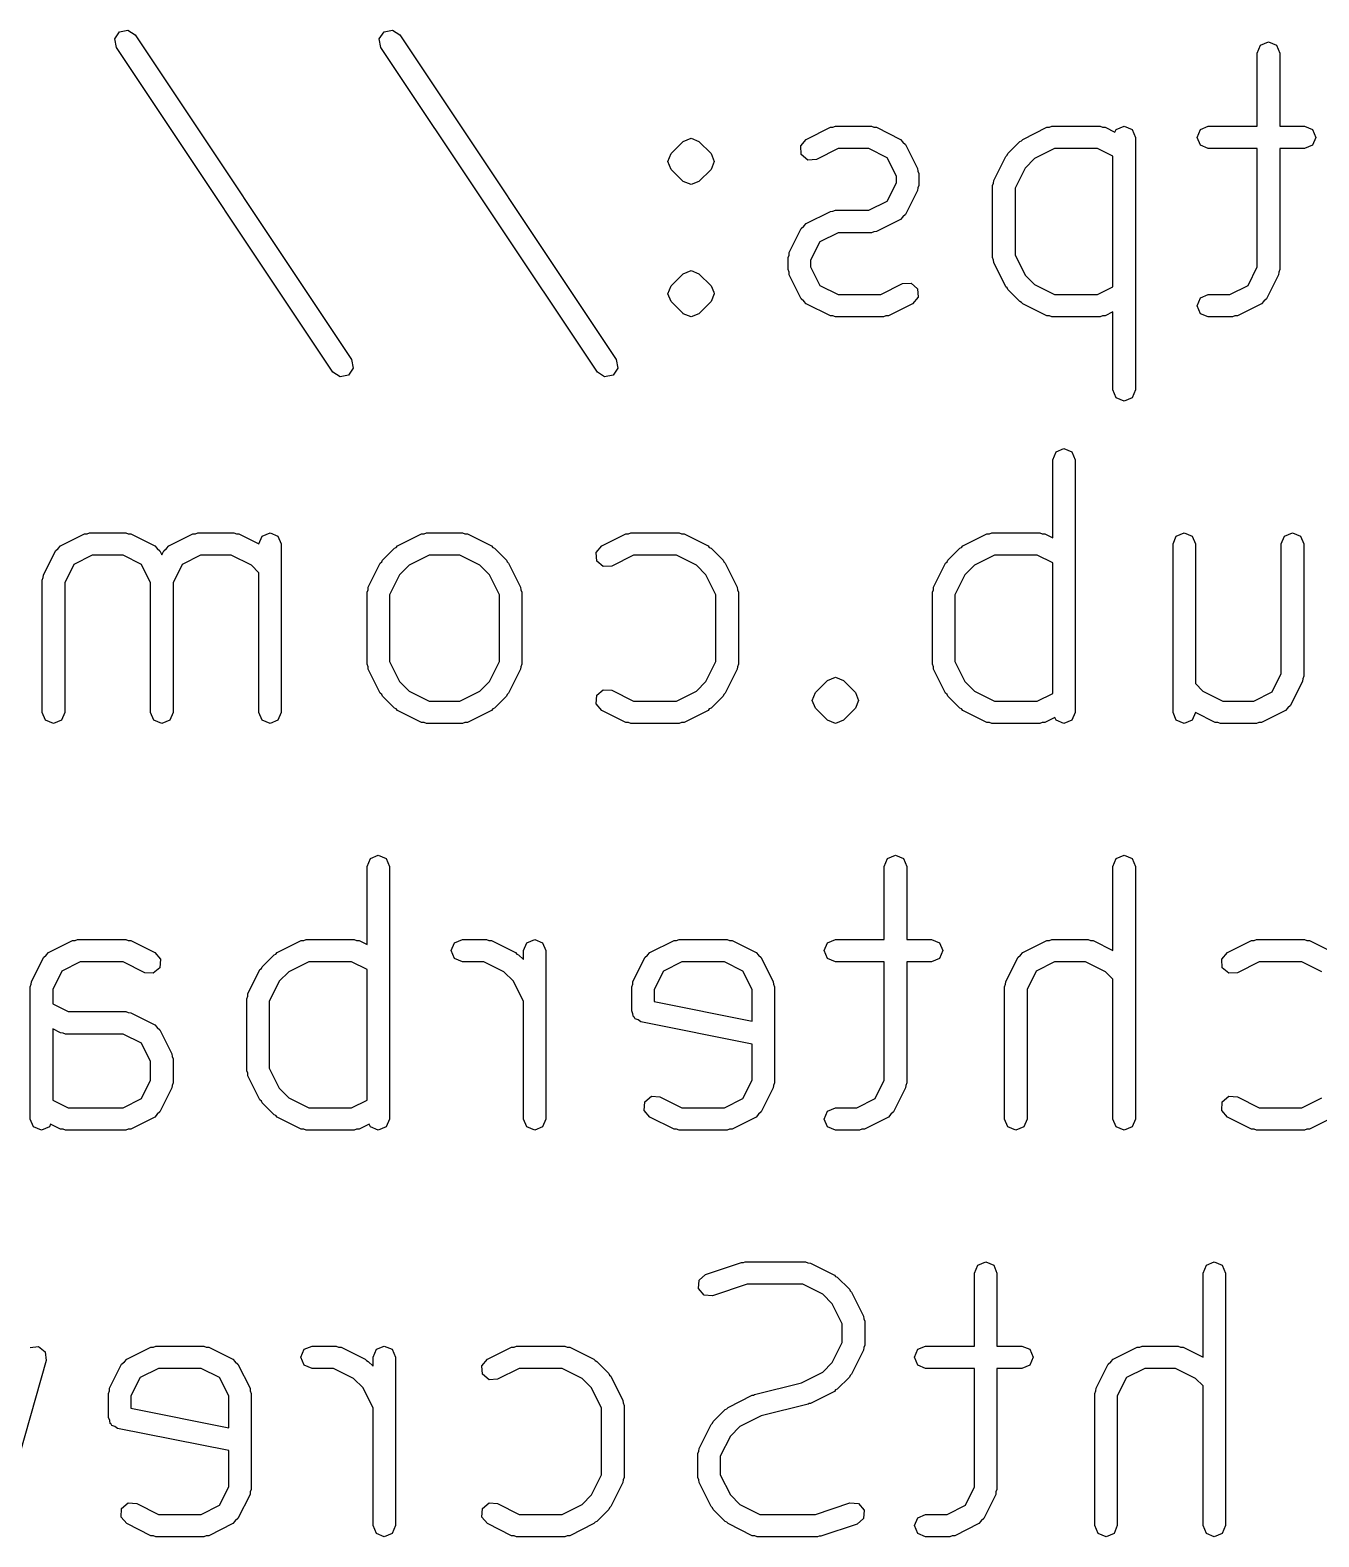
# Model space of a CAD drawing. Extents: x -8.7 to 8.7, y -10.2 to 10.1.
# Drawn here: x -3.1 to 1.49, y 4.76 to 10.12 of the extents above; entities that cross this region are included whole.
import ezdxf

# ---------------------------------------------------------------- set-up
doc = ezdxf.new("R2010")
doc.units = 0
doc.layers.add('BLACK', color=7, linetype='CONTINUOUS')

msp = doc.modelspace()

# ---------------------------------------------------------------- linework, layer by layer
at = {"layer": 'BLACK', "linetype": 'CONTINUOUS'}
for p, q in [((-2.80351, 10.0936), (-2.78647, 10.119)), ((-2.78647, 10.119), (-2.75644, 10.1249)), ((-2.75644, 10.1249), (-2.731, 10.1079)), ((-2.731, 10.1079), (-1.95957, 8.95076)), ((-1.86065, 10.0936), (-1.84362, 10.119)), ((-1.84362, 10.119), (-1.81358, 10.1249)), ((-1.81358, 10.1249), (-1.78815, 10.1079)), ((-1.78815, 10.1079), (-1.01672, 8.95076)), ((-2.79757, 10.0635), (-2.80351, 10.0936)), ((-2.02614, 8.90638), (-2.79757, 10.0635)), ((-1.85471, 10.0635), (-1.86065, 10.0936)), ((-1.08328, 8.90638), (-1.85471, 10.0635)), ((1.26714, 10.0429), (1.27886, 10.0711)), ((1.26714, 9.78286), (1.26714, 10.0429)), ((1.27886, 10.0711), (1.30714, 10.0829)), ((1.30714, 10.0829), (1.33543, 10.0711)), ((1.33543, 10.0711), (1.34714, 10.0429)), ((1.34714, 10.0429), (1.34714, 9.78286)), ((-0.339317, 9.73578), (-0.253603, 9.77863)), ((-0.253603, 9.77863), (-0.244316, 9.77929)), ((-0.244316, 9.77929), (-0.235714, 9.78286)), ((-0.235714, 9.78286), (-0.107142, 9.78286)), ((-0.107142, 9.78286), (-0.09854, 9.77929)), ((-0.09854, 9.77929), (-0.089253, 9.77863)), ((-0.089253, 9.77863), (-0.00354, 9.73578)), ((0.432111, 9.73578), (0.517826, 9.77863)), ((0.517826, 9.77863), (0.527112, 9.77929)), ((0.527112, 9.77929), (0.535714, 9.78286)), ((0.535714, 9.78286), (0.707142, 9.78286)), ((0.707142, 9.78286), (0.715744, 9.77929)), ((0.715744, 9.77929), (0.72503, 9.77863)), ((0.72503, 9.77863), (0.76036, 9.76097)), ((0.764573, 9.77114), (0.792857, 9.78286)), ((0.792857, 9.78286), (0.821141, 9.77114)), ((1.06457, 9.77114), (1.09286, 9.78286)), ((1.09286, 9.78286), (1.26714, 9.78286)), ((1.34714, 9.78286), (1.43571, 9.78286)), ((1.43571, 9.78286), (1.464, 9.77114)), ((-0.821142, 9.68543), (-0.778284, 9.72828)), ((-0.778284, 9.72828), (-0.75, 9.74)), ((-0.75, 9.74), (-0.721716, 9.72828)), ((-0.721716, 9.72828), (-0.721715, 9.72828)), ((-0.721715, 9.72828), (-0.721716, 9.72828)), ((-0.721716, 9.72828), (-0.678858, 9.68543)), ((-0.359375, 9.71265), (-0.339317, 9.73578)), ((-0.00354, 9.73578), (0.004768, 9.7262)), ((0.004768, 9.7262), (0.014349, 9.71789)), ((0.378857, 9.68543), (0.421715, 9.72828)), ((0.421715, 9.72828), (0.427797, 9.7308)), ((0.427797, 9.7308), (0.432111, 9.73578)), ((0.76036, 9.76097), (0.764573, 9.77114)), ((0.821141, 9.77114), (0.832857, 9.74286)), ((0.832857, 9.74286), (0.832857, 8.84286)), ((1.05286, 9.74286), (1.06457, 9.77114)), ((1.06457, 9.71457), (1.05286, 9.74286)), ((1.464, 9.77114), (1.47571, 9.74286)), ((1.47571, 9.74286), (1.464, 9.71457)), ((-0.832857, 9.65714), (-0.821142, 9.68543)), ((-0.678858, 9.68543), (-0.678858, 9.68543)), ((-0.678858, 9.68543), (-0.678857, 9.68543)), ((-0.678857, 9.68543), (-0.667142, 9.65714)), ((-0.357205, 9.68211), (-0.359375, 9.71265)), ((-0.334077, 9.66205), (-0.357205, 9.68211)), ((-0.226272, 9.70286), (-0.303539, 9.66422)), ((-0.116585, 9.70286), (-0.226272, 9.70286)), ((-0.051242, 9.67019), (-0.116585, 9.70286)), ((-0.018572, 9.60484), (-0.051242, 9.67019)), ((0.014349, 9.71789), (0.057206, 9.63217)), ((0.328508, 9.58932), (0.371365, 9.67503)), ((0.371365, 9.67503), (0.376337, 9.67934)), ((0.376337, 9.67934), (0.378857, 9.68543)), ((0.473695, 9.66713), (0.440016, 9.63345)), ((0.545156, 9.70286), (0.473695, 9.66713)), ((0.6977, 9.70286), (0.545156, 9.70286)), ((0.752857, 9.67528), (0.6977, 9.70286)), ((0.752857, 9.21044), (0.752857, 9.67528)), ((1.09286, 9.70286), (1.06457, 9.71457)), ((1.26714, 9.70286), (1.09286, 9.70286)), ((1.26714, 9.28087), (1.26714, 9.70286)), ((1.43571, 9.70286), (1.34714, 9.70286)), ((1.34714, 9.70286), (1.34714, 9.27143)), ((1.464, 9.71457), (1.43571, 9.70286)), ((-0.821141, 9.62886), (-0.832857, 9.65714)), ((-0.821139, 9.62886), (-0.821141, 9.62886)), ((-0.778286, 9.586), (-0.821139, 9.62886)), ((-0.678858, 9.62886), (-0.721716, 9.586)), ((-0.667142, 9.65714), (-0.678858, 9.62886)), ((-0.303539, 9.66422), (-0.334077, 9.66205)), ((0.057206, 9.63217), (0.057866, 9.62289)), ((0.057866, 9.62289), (0.061428, 9.61428)), ((0.061428, 9.61428), (0.061428, 9.57143)), ((0.440016, 9.63345), (0.404285, 9.56198)), ((-0.778285, 9.586), (-0.778286, 9.586)), ((-0.75, 9.57428), (-0.778285, 9.586)), ((-0.721716, 9.586), (-0.75, 9.57428)), ((-0.051242, 9.51553), (-0.018572, 9.58087)), ((-0.018572, 9.58087), (-0.018572, 9.60484)), ((0.057865, 9.56283), (0.057205, 9.55354)), ((0.061428, 9.57143), (0.057865, 9.56283)), ((0.324285, 9.57143), (0.327848, 9.58003)), ((0.324285, 9.31428), (0.324285, 9.57143)), ((0.327848, 9.58003), (0.328508, 9.58932)), ((0.404285, 9.56198), (0.404285, 9.32373)), ((-0.116585, 9.48286), (-0.051242, 9.51553)), ((0.057205, 9.55354), (0.014349, 9.46783)), ((-0.339317, 9.43578), (-0.253603, 9.47863)), ((-0.253603, 9.47863), (-0.244316, 9.47929)), ((-0.244316, 9.47929), (-0.235714, 9.48286)), ((-0.235714, 9.48286), (-0.116585, 9.48286)), ((-0.00354, 9.44994), (-0.089253, 9.40708)), ((0.004769, 9.45952), (-0.00354, 9.44994)), ((0.014349, 9.46783), (0.004769, 9.45952)), ((-0.400062, 9.33217), (-0.357205, 9.41789)), ((-0.357205, 9.41789), (-0.347627, 9.42619)), ((-0.347627, 9.42619), (-0.339317, 9.43578)), ((-0.226272, 9.40286), (-0.291614, 9.37018)), ((-0.107142, 9.40286), (-0.226272, 9.40286)), ((-0.09854, 9.40642), (-0.107142, 9.40286)), ((-0.089253, 9.40708), (-0.09854, 9.40642)), ((-0.291614, 9.37018), (-0.324285, 9.30484)), ((-0.404285, 9.31428), (-0.400722, 9.32289)), ((-0.404285, 9.27143), (-0.404285, 9.31428)), ((-0.400722, 9.32289), (-0.400062, 9.33217)), ((-0.324285, 9.30484), (-0.324285, 9.28087)), ((0.327848, 9.30568), (0.324285, 9.31428)), ((0.328508, 9.2964), (0.327848, 9.30568)), ((0.371365, 9.21068), (0.328508, 9.2964)), ((0.404285, 9.32373), (0.440017, 9.25226)), ((-0.821141, 9.214), (-0.778286, 9.25685)), ((-0.778286, 9.25685), (-0.778285, 9.25685)), ((-0.778285, 9.25685), (-0.75, 9.26857)), ((-0.75, 9.26857), (-0.721716, 9.25686)), ((-0.721716, 9.25686), (-0.678859, 9.214)), ((-0.400722, 9.26283), (-0.404285, 9.27143)), ((-0.400062, 9.25354), (-0.400722, 9.26283)), ((-0.357205, 9.16783), (-0.400062, 9.25354)), ((-0.324285, 9.28087), (-0.291614, 9.21553)), ((0.440017, 9.25226), (0.473693, 9.21859)), ((1.23447, 9.21553), (1.26714, 9.28087)), ((1.34292, 9.25354), (1.30006, 9.16782)), ((1.34358, 9.26283), (1.34292, 9.25354)), ((1.34714, 9.27143), (1.34358, 9.26283)), ((-0.832857, 9.18571), (-0.821141, 9.214)), ((-0.821141, 9.15743), (-0.832857, 9.18571)), ((-0.678859, 9.214), (-0.678857, 9.214)), ((-0.678857, 9.214), (-0.669176, 9.19062)), ((-0.667142, 9.18571), (-0.678857, 9.15743)), ((-0.669176, 9.19062), (-0.667142, 9.18571)), ((-0.291614, 9.21553), (-0.226272, 9.18286)), ((-0.226272, 9.18286), (-0.073728, 9.18286)), ((-0.073728, 9.18286), (0.003539, 9.22149)), ((0.003539, 9.22149), (0.034077, 9.22366)), ((0.034077, 9.22366), (0.057205, 9.2036)), ((0.057205, 9.2036), (0.059375, 9.17306)), ((0.376338, 9.20637), (0.371365, 9.21068)), ((0.378858, 9.20029), (0.376338, 9.20637)), ((0.421715, 9.15743), (0.378858, 9.20029)), ((0.473693, 9.21859), (0.545156, 9.18286)), ((0.545156, 9.18286), (0.6977, 9.18286)), ((0.6977, 9.18286), (0.752857, 9.21044)), ((1.06457, 9.17114), (1.09286, 9.18286)), ((1.09286, 9.18286), (1.16913, 9.18286)), ((1.16913, 9.18286), (1.23447, 9.21553)), ((-0.778286, 9.11458), (-0.821141, 9.15743)), ((-0.678859, 9.15743), (-0.721716, 9.11457)), ((-0.678857, 9.15743), (-0.678859, 9.15743)), ((-0.347627, 9.15952), (-0.357205, 9.16783)), ((-0.339317, 9.14994), (-0.347627, 9.15952)), ((-0.253603, 9.10708), (-0.339317, 9.14994)), ((0.039316, 9.14994), (-0.046396, 9.10708)), ((0.059375, 9.17306), (0.039316, 9.14994)), ((0.427797, 9.15491), (0.421715, 9.15743)), ((0.432111, 9.14994), (0.427797, 9.15491)), ((0.517826, 9.10708), (0.432111, 9.14994)), ((1.05286, 9.14286), (1.06457, 9.17114)), ((1.06457, 9.11457), (1.05286, 9.14286)), ((1.28217, 9.14994), (1.19646, 9.10708)), ((1.29048, 9.15951), (1.28217, 9.14994)), ((1.30006, 9.16782), (1.29048, 9.15951)), ((-0.778285, 9.11457), (-0.778286, 9.11458)), ((-0.75, 9.10286), (-0.778285, 9.11457)), ((-0.721716, 9.11457), (-0.75, 9.10286)), ((-0.244316, 9.10642), (-0.253603, 9.10708)), ((-0.235714, 9.10286), (-0.244316, 9.10642)), ((-0.064285, 9.10286), (-0.235714, 9.10286)), ((-0.055683, 9.10642), (-0.064285, 9.10286)), ((-0.046396, 9.10708), (-0.055683, 9.10642)), ((0.527112, 9.10642), (0.517826, 9.10708)), ((0.535714, 9.10286), (0.527112, 9.10642)), ((0.707142, 9.10286), (0.535714, 9.10286)), ((0.715744, 9.10642), (0.707142, 9.10286)), ((0.72503, 9.10708), (0.715744, 9.10642)), ((0.752857, 9.12099), (0.72503, 9.10708)), ((0.752857, 8.84286), (0.752857, 9.12099)), ((1.09286, 9.10286), (1.06457, 9.11457)), ((1.17857, 9.10286), (1.09286, 9.10286)), ((1.18717, 9.10642), (1.17857, 9.10286)), ((1.19646, 9.10708), (1.18717, 9.10642)), ((-1.95363, 8.92073), (-1.97067, 8.89529)), ((-1.95957, 8.95076), (-1.95363, 8.92073)), ((-1.01078, 8.92073), (-1.02781, 8.89529)), ((-1.01672, 8.95076), (-1.01078, 8.92073)), ((-2.0007, 8.88935), (-2.02614, 8.90638)), ((-1.97067, 8.89529), (-2.0007, 8.88935)), ((-1.05784, 8.88935), (-1.08328, 8.90638)), ((-1.02781, 8.89529), (-1.05784, 8.88935)), ((0.764573, 8.81457), (0.752857, 8.84286)), ((0.792857, 8.80286), (0.764573, 8.81457)), ((0.821141, 8.81457), (0.792857, 8.80286)), ((0.832857, 8.84286), (0.821141, 8.81457)), ((0.538571, 8.59386), (0.550287, 8.62214)), ((0.538571, 8.31572), (0.538571, 8.59386)), ((0.550287, 8.62214), (0.578571, 8.63386)), ((0.578571, 8.63386), (0.606855, 8.62214)), ((0.606855, 8.62214), (0.618571, 8.59386)), ((0.618571, 8.59386), (0.618571, 7.69386)), ((-2.99646, 8.28678), (-2.91075, 8.32963)), ((-2.91075, 8.32963), (-2.90146, 8.33029)), ((-2.90146, 8.33029), (-2.89286, 8.33386)), ((-2.89286, 8.33386), (-2.76428, 8.33386)), ((-2.76428, 8.33386), (-2.75568, 8.33029)), ((-2.75568, 8.33029), (-2.7464, 8.32963)), ((-2.7464, 8.32963), (-2.66068, 8.28678)), ((-2.61075, 8.28678), (-2.52503, 8.32963)), ((-2.52503, 8.32963), (-2.51574, 8.33029)), ((-2.51574, 8.33029), (-2.50714, 8.33386)), ((-2.50714, 8.33386), (-2.37857, 8.33386)), ((-2.37857, 8.33386), (-2.36997, 8.33029)), ((-2.36997, 8.33029), (-2.36068, 8.32963)), ((-2.36068, 8.32963), (-2.28985, 8.29422)), ((-2.28985, 8.29422), (-2.27828, 8.32214)), ((-2.27828, 8.32214), (-2.25, 8.33386)), ((-2.25, 8.33386), (-2.22172, 8.32214)), ((-2.22172, 8.32214), (-2.21, 8.29386)), ((-1.79646, 8.28678), (-1.71075, 8.32963)), ((-1.71075, 8.32963), (-1.70146, 8.33029)), ((-1.70146, 8.33029), (-1.69286, 8.33386)), ((-1.69286, 8.33386), (-1.56428, 8.33386)), ((-1.56428, 8.33386), (-1.55568, 8.33029)), ((-1.55568, 8.33029), (-1.5464, 8.32963)), ((-1.5464, 8.32963), (-1.46068, 8.28678)), ((-1.06789, 8.28678), (-0.982173, 8.32963)), ((-0.982173, 8.32963), (-0.972887, 8.33029)), ((-0.972887, 8.33029), (-0.964285, 8.33386)), ((-0.964285, 8.33386), (-0.792857, 8.33386)), ((-0.792857, 8.33386), (-0.784255, 8.33029)), ((-0.784255, 8.33029), (-0.774969, 8.32963)), ((-0.774969, 8.32963), (-0.689254, 8.28678)), ((0.217825, 8.28678), (0.303539, 8.32963)), ((0.303539, 8.32963), (0.312826, 8.33029)), ((0.312826, 8.33029), (0.321428, 8.33386)), ((0.321428, 8.33386), (0.492857, 8.33386)), ((0.492857, 8.33386), (0.501459, 8.33029)), ((0.501459, 8.33029), (0.510746, 8.32963)), ((0.510746, 8.32963), (0.538571, 8.31572)), ((0.967142, 8.29386), (0.978858, 8.32214)), ((0.978858, 8.32214), (1.00714, 8.33386)), ((1.00714, 8.33386), (1.03543, 8.32214)), ((1.03543, 8.32214), (1.04714, 8.29386)), ((1.35286, 8.29386), (1.36457, 8.32214)), ((1.36457, 8.32214), (1.39286, 8.33386)), ((1.39286, 8.33386), (1.42114, 8.32214)), ((1.42114, 8.32214), (1.43286, 8.29386)), ((-3.0572, 8.18317), (-3.01435, 8.26889)), ((-3.01435, 8.26889), (-3.00477, 8.27719)), ((-3.00477, 8.27719), (-2.99646, 8.28678)), ((-2.66068, 8.28678), (-2.65237, 8.2772)), ((-2.65237, 8.2772), (-2.64279, 8.26889)), ((-2.64279, 8.26889), (-2.63571, 8.25473)), ((-2.63571, 8.25473), (-2.62863, 8.26889)), ((-2.62863, 8.26889), (-2.61905, 8.2772)), ((-2.61905, 8.2772), (-2.61075, 8.28678)), ((-2.21, 8.29386), (-2.21, 7.69386)), ((-1.84971, 8.23643), (-1.80685, 8.27928)), ((-1.80685, 8.27928), (-1.80077, 8.2818)), ((-1.80077, 8.2818), (-1.79646, 8.28678)), ((-1.46068, 8.28678), (-1.45637, 8.2818)), ((-1.45637, 8.2818), (-1.45029, 8.27928)), ((-1.45029, 8.27928), (-1.40743, 8.23643)), ((-1.08795, 8.26365), (-1.06789, 8.28678)), ((-0.689254, 8.28678), (-0.684941, 8.2818)), ((-0.684941, 8.2818), (-0.678857, 8.27928)), ((-0.678857, 8.27928), (-0.636, 8.23643)), ((0.164572, 8.23643), (0.20743, 8.27928)), ((0.20743, 8.27928), (0.213511, 8.2818)), ((0.213511, 8.2818), (0.217825, 8.28678)), ((0.967142, 7.69386), (0.967142, 8.29386)), ((1.04714, 8.29386), (1.04714, 7.79614)), ((1.35286, 7.83187), (1.35286, 8.29386)), ((1.43286, 8.29386), (1.43286, 7.82243)), ((-2.94876, 8.22119), (-2.98143, 8.15584)), ((-2.88341, 8.25386), (-2.94876, 8.22119)), ((-2.77373, 8.25386), (-2.88341, 8.25386)), ((-2.70838, 8.22119), (-2.77373, 8.25386)), ((-2.67571, 8.15584), (-2.70838, 8.22119)), ((-2.56304, 8.22119), (-2.59571, 8.15584)), ((-2.4977, 8.25386), (-2.56304, 8.22119)), ((-2.38801, 8.25386), (-2.4977, 8.25386)), ((-2.31655, 8.21813), (-2.38801, 8.25386)), ((-2.29, 8.19157), (-2.31655, 8.21813)), ((-1.90006, 8.14032), (-1.8572, 8.22603)), ((-1.8572, 8.22603), (-1.85223, 8.23034)), ((-1.85223, 8.23034), (-1.84971, 8.23643)), ((-1.75488, 8.21813), (-1.78855, 8.18445)), ((-1.68341, 8.25386), (-1.75488, 8.21813)), ((-1.57373, 8.25386), (-1.68341, 8.25386)), ((-1.50227, 8.21813), (-1.57373, 8.25386)), ((-1.46859, 8.18445), (-1.50227, 8.21813)), ((-1.40743, 8.23643), (-1.40491, 8.23034)), ((-1.40491, 8.23034), (-1.39994, 8.22603)), ((-1.39994, 8.22603), (-1.35708, 8.14032)), ((-1.08578, 8.23311), (-1.08795, 8.26365)), ((-1.06265, 8.21305), (-1.08578, 8.23311)), ((-1.03211, 8.21522), (-1.06265, 8.21305)), ((-0.954843, 8.25386), (-1.03211, 8.21522)), ((-0.802299, 8.25386), (-0.954843, 8.25386)), ((-0.730838, 8.21813), (-0.802299, 8.25386)), ((-0.69716, 8.18445), (-0.730838, 8.21813)), ((-0.636, 8.23643), (-0.633481, 8.23034)), ((-0.633481, 8.23034), (-0.628508, 8.22603)), ((-0.628508, 8.22603), (-0.585651, 8.14032)), ((0.114222, 8.14032), (0.15708, 8.22603)), ((0.15708, 8.22603), (0.162053, 8.23034)), ((0.162053, 8.23034), (0.164572, 8.23643)), ((0.259409, 8.21813), (0.225731, 8.18445)), ((0.33087, 8.25386), (0.259409, 8.21813)), ((0.483414, 8.25386), (0.33087, 8.25386)), ((0.538571, 8.22628), (0.483414, 8.25386)), ((0.538571, 7.76144), (0.538571, 8.22628)), ((-3.06143, 8.16528), (-3.05787, 8.17389)), ((-3.06143, 7.69386), (-3.06143, 8.16528)), ((-3.05787, 8.17389), (-3.0572, 8.18317)), ((-2.29, 7.69386), (-2.29, 8.19157)), ((-1.78855, 8.18445), (-1.82428, 8.11299)), ((-1.43286, 8.11299), (-1.46859, 8.18445)), ((-0.661428, 8.11299), (-0.69716, 8.18445)), ((0.225731, 8.18445), (0.189999, 8.11299)), ((-2.98143, 8.15584), (-2.98143, 7.69386)), ((-2.67571, 7.69386), (-2.67571, 8.15584)), ((-2.59571, 8.15584), (-2.59571, 7.69386)), ((-1.90429, 8.12243), (-1.90072, 8.13103)), ((-1.90429, 7.86529), (-1.90429, 8.12243)), ((-1.90072, 8.13103), (-1.90006, 8.14032)), ((-1.82428, 8.11299), (-1.82428, 7.87473)), ((-1.43286, 7.87473), (-1.43286, 8.11299)), ((-1.35708, 8.14032), (-1.35642, 8.13103)), ((-1.35642, 8.13103), (-1.35286, 8.12243)), ((-1.35286, 8.12243), (-1.35286, 7.86529)), ((-0.661428, 7.87473), (-0.661428, 8.11299)), ((-0.585651, 8.14032), (-0.584991, 8.13103)), ((-0.584991, 8.13103), (-0.581428, 8.12243)), ((-0.581428, 8.12243), (-0.581428, 7.86529)), ((0.109999, 8.12243), (0.113562, 8.13103)), ((0.109999, 7.86529), (0.109999, 8.12243)), ((0.113562, 8.13103), (0.114222, 8.14032)), ((0.189999, 8.11299), (0.189999, 7.87473)), ((-1.90072, 7.85668), (-1.90429, 7.86529)), ((-1.90006, 7.8474), (-1.90072, 7.85668)), ((-1.8572, 7.76168), (-1.90006, 7.8474)), ((-1.82428, 7.87473), (-1.78855, 7.80326)), ((-1.46859, 7.80326), (-1.43286, 7.87473)), ((-1.35708, 7.8474), (-1.39994, 7.76168)), ((-1.35642, 7.85668), (-1.35708, 7.8474)), ((-1.35286, 7.86529), (-1.35642, 7.85668)), ((-0.69716, 7.80326), (-0.661428, 7.87473)), ((-0.585651, 7.8474), (-0.628508, 7.76168)), ((-0.584991, 7.85668), (-0.585651, 7.8474)), ((-0.581428, 7.86529), (-0.584991, 7.85668)), ((0.113562, 7.85668), (0.109999, 7.86529)), ((0.114222, 7.8474), (0.113562, 7.85668)), ((0.15708, 7.76168), (0.114222, 7.8474)), ((0.189999, 7.87473), (0.225732, 7.80326)), ((-1.78855, 7.80326), (-1.75488, 7.76959)), ((-1.50226, 7.76959), (-1.46859, 7.80326)), ((-0.730836, 7.76959), (-0.69716, 7.80326)), ((-0.306855, 7.765), (-0.263998, 7.80785)), ((-0.263998, 7.80785), (-0.235714, 7.81957)), ((-0.235714, 7.81957), (-0.20743, 7.80785)), ((-0.20743, 7.80785), (-0.164573, 7.765)), ((0.225732, 7.80326), (0.259407, 7.76959)), ((1.04714, 7.79614), (1.07369, 7.76959)), ((1.32018, 7.76653), (1.35286, 7.83187)), ((1.42863, 7.80454), (1.38578, 7.71882)), ((1.42929, 7.81383), (1.42863, 7.80454)), ((1.43286, 7.82243), (1.42929, 7.81383)), ((-1.85223, 7.75737), (-1.8572, 7.76168)), ((-1.84971, 7.75129), (-1.85223, 7.75737)), ((-1.80685, 7.70843), (-1.84971, 7.75129)), ((-1.75488, 7.76959), (-1.68341, 7.73386)), ((-1.68341, 7.73386), (-1.57373, 7.73386)), ((-1.57373, 7.73386), (-1.50226, 7.76959)), ((-1.40743, 7.75129), (-1.45029, 7.70843)), ((-1.40491, 7.75737), (-1.40743, 7.75129)), ((-1.39994, 7.76168), (-1.40491, 7.75737)), ((-1.08795, 7.72406), (-1.08578, 7.7546)), ((-1.08578, 7.7546), (-1.06265, 7.77466)), ((-1.06265, 7.77466), (-1.03211, 7.77249)), ((-1.03211, 7.77249), (-0.954843, 7.73386)), ((-0.954843, 7.73386), (-0.802299, 7.73386)), ((-0.802299, 7.73386), (-0.730836, 7.76959)), ((-0.636001, 7.75129), (-0.678858, 7.70843)), ((-0.633482, 7.75737), (-0.636001, 7.75129)), ((-0.628508, 7.76168), (-0.633482, 7.75737)), ((-0.318571, 7.73671), (-0.306855, 7.765)), ((-0.306855, 7.70843), (-0.318571, 7.73671)), ((-0.164573, 7.765), (-0.152857, 7.73671)), ((-0.152857, 7.73671), (-0.164573, 7.70843)), ((0.162054, 7.75737), (0.15708, 7.76168)), ((0.164573, 7.75129), (0.162054, 7.75737)), ((0.20743, 7.70843), (0.164573, 7.75129)), ((0.259407, 7.76959), (0.33087, 7.73386)), ((0.33087, 7.73386), (0.483414, 7.73386)), ((0.483414, 7.73386), (0.538571, 7.76144)), ((1.07369, 7.76959), (1.14516, 7.73386)), ((1.14516, 7.73386), (1.25484, 7.73386)), ((1.25484, 7.73386), (1.32018, 7.76653)), ((-3.04971, 7.66557), (-3.06143, 7.69386)), ((-2.98143, 7.69386), (-2.99314, 7.66557)), ((-2.664, 7.66557), (-2.67571, 7.69386)), ((-2.59571, 7.69386), (-2.60743, 7.66557)), ((-2.27828, 7.66557), (-2.29, 7.69386)), ((-2.21, 7.69386), (-2.22172, 7.66557)), ((-1.80077, 7.70591), (-1.80685, 7.70843)), ((-1.79646, 7.70094), (-1.80077, 7.70591)), ((-1.71075, 7.65808), (-1.79646, 7.70094)), ((-1.46068, 7.70094), (-1.5464, 7.65808)), ((-1.45637, 7.70591), (-1.46068, 7.70094)), ((-1.45029, 7.70843), (-1.45637, 7.70591)), ((-1.06789, 7.70094), (-1.08795, 7.72406)), ((-0.982173, 7.65808), (-1.06789, 7.70094)), ((-0.689254, 7.70094), (-0.774969, 7.65808)), ((-0.68494, 7.70591), (-0.689254, 7.70094)), ((-0.678858, 7.70843), (-0.68494, 7.70591)), ((-0.263998, 7.66557), (-0.306855, 7.70843)), ((-0.164573, 7.70843), (-0.20743, 7.66557)), ((0.213511, 7.70591), (0.20743, 7.70843)), ((0.217825, 7.70094), (0.213511, 7.70591)), ((0.303539, 7.65808), (0.217825, 7.70094)), ((0.618571, 7.69386), (0.606855, 7.66557)), ((0.978858, 7.66557), (0.967142, 7.69386)), ((1.04699, 7.6935), (1.03543, 7.66557)), ((1.11783, 7.65808), (1.04699, 7.6935)), ((1.36789, 7.70094), (1.28217, 7.65808)), ((1.37619, 7.71052), (1.36789, 7.70094)), ((1.38578, 7.71882), (1.37619, 7.71052)), ((-3.02143, 7.65386), (-3.04971, 7.66557)), ((-2.99314, 7.66557), (-3.02143, 7.65386)), ((-2.63571, 7.65386), (-2.664, 7.66557)), ((-2.60743, 7.66557), (-2.63571, 7.65386)), ((-2.25, 7.65386), (-2.27828, 7.66557)), ((-2.22172, 7.66557), (-2.25, 7.65386)), ((-1.70146, 7.65742), (-1.71075, 7.65808)), ((-1.69286, 7.65386), (-1.70146, 7.65742)), ((-1.56428, 7.65386), (-1.69286, 7.65386)), ((-1.55568, 7.65742), (-1.56428, 7.65386)), ((-1.5464, 7.65808), (-1.55568, 7.65742)), ((-0.972887, 7.65742), (-0.982173, 7.65808)), ((-0.964285, 7.65386), (-0.972887, 7.65742)), ((-0.792857, 7.65386), (-0.964285, 7.65386)), ((-0.784255, 7.65742), (-0.792857, 7.65386)), ((-0.774969, 7.65808), (-0.784255, 7.65742)), ((-0.235714, 7.65386), (-0.263998, 7.66557)), ((-0.20743, 7.66557), (-0.235714, 7.65386)), ((0.312826, 7.65742), (0.303539, 7.65808)), ((0.321428, 7.65386), (0.312826, 7.65742)), ((0.492857, 7.65386), (0.321428, 7.65386)), ((0.501459, 7.65742), (0.492857, 7.65386)), ((0.510746, 7.65808), (0.501459, 7.65742)), ((0.546074, 7.67574), (0.510746, 7.65808)), ((0.550287, 7.66557), (0.546074, 7.67574)), ((0.578571, 7.65386), (0.550287, 7.66557)), ((0.606855, 7.66557), (0.578571, 7.65386)), ((1.00714, 7.65386), (0.978858, 7.66557)), ((1.03543, 7.66557), (1.00714, 7.65386)), ((1.12711, 7.65742), (1.11783, 7.65808)), ((1.13571, 7.65386), (1.12711, 7.65742)), ((1.26428, 7.65386), (1.13571, 7.65386)), ((1.27289, 7.65742), (1.26428, 7.65386)), ((1.28217, 7.65808), (1.27289, 7.65742)), ((-1.90429, 7.14486), (-1.89257, 7.17314)), ((-1.90429, 6.86672), (-1.90429, 7.14486)), ((-1.89257, 7.17314), (-1.86428, 7.18486)), ((-1.86428, 7.18486), (-1.836, 7.17314)), ((-1.836, 7.17314), (-1.82428, 7.14486)), ((-1.82428, 7.14486), (-1.82428, 6.24486)), ((-0.061428, 7.14486), (-0.049712, 7.17314)), ((-0.061428, 6.88486), (-0.061428, 7.14486)), ((-0.049712, 7.17314), (-0.021428, 7.18486)), ((-0.021428, 7.18486), (0.006856, 7.17314)), ((0.006856, 7.17314), (0.018572, 7.14486)), ((0.018572, 7.14486), (0.018572, 6.88486)), ((0.752857, 7.14486), (0.764573, 7.17314)), ((0.752857, 6.84529), (0.752857, 7.14486)), ((0.764573, 7.17314), (0.792857, 7.18486)), ((0.792857, 7.18486), (0.821141, 7.17314)), ((0.821141, 7.17314), (0.832857, 7.14486)), ((0.832857, 7.14486), (0.832857, 6.24486)), ((-3.03932, 6.83778), (-2.9536, 6.88063)), ((-2.9536, 6.88063), (-2.94432, 6.88129)), ((-2.94432, 6.88129), (-2.93571, 6.88486)), ((-2.93571, 6.88486), (-2.76428, 6.88486)), ((-2.76428, 6.88486), (-2.75568, 6.88129)), ((-2.75568, 6.88129), (-2.7464, 6.88063)), ((-2.7464, 6.88063), (-2.66068, 6.83778)), ((-2.22503, 6.83778), (-2.13932, 6.88063)), ((-2.13932, 6.88063), (-2.13003, 6.88129)), ((-2.13003, 6.88129), (-2.12143, 6.88486)), ((-2.12143, 6.88486), (-1.95, 6.88486)), ((-1.95, 6.88486), (-1.9414, 6.88129)), ((-1.9414, 6.88129), (-1.93211, 6.88063)), ((-1.93211, 6.88063), (-1.90429, 6.86672)), ((-1.60428, 6.84486), (-1.59257, 6.87314)), ((-1.59257, 6.87314), (-1.56428, 6.88486)), ((-1.56428, 6.88486), (-1.47857, 6.88486)), ((-1.47857, 6.88486), (-1.46997, 6.88129)), ((-1.46997, 6.88129), (-1.46068, 6.88063)), ((-1.46068, 6.88063), (-1.37497, 6.83778)), ((-1.34714, 6.84486), (-1.33543, 6.87314)), ((-1.33543, 6.87314), (-1.30714, 6.88486)), ((-1.30714, 6.88486), (-1.27886, 6.87314)), ((-1.27886, 6.87314), (-1.26714, 6.84486)), ((-0.89646, 6.83778), (-0.810746, 6.88063)), ((-0.810746, 6.88063), (-0.801459, 6.88129)), ((-0.801459, 6.88129), (-0.792857, 6.88486)), ((-0.792857, 6.88486), (-0.621428, 6.88486)), ((-0.621428, 6.88486), (-0.612826, 6.88129)), ((-0.612826, 6.88129), (-0.603539, 6.88063)), ((-0.603539, 6.88063), (-0.517826, 6.83778)), ((-0.275714, 6.84486), (-0.263998, 6.87314)), ((-0.263998, 6.87314), (-0.235714, 6.88486)), ((-0.235714, 6.88486), (-0.061428, 6.88486)), ((0.018572, 6.88486), (0.107142, 6.88486)), ((0.107142, 6.88486), (0.135426, 6.87314)), ((0.135426, 6.87314), (0.147142, 6.84486)), ((0.432111, 6.83778), (0.517825, 6.88063)), ((0.517825, 6.88063), (0.527112, 6.88129)), ((0.527112, 6.88129), (0.535714, 6.88486)), ((0.535714, 6.88486), (0.664285, 6.88486)), ((0.664285, 6.88486), (0.672887, 6.88129)), ((0.672887, 6.88129), (0.682173, 6.88063)), ((0.682173, 6.88063), (0.752857, 6.84529)), ((1.16068, 6.83778), (1.2464, 6.88063)), ((1.2464, 6.88063), (1.25568, 6.88129)), ((1.25568, 6.88129), (1.26428, 6.88486)), ((1.26428, 6.88486), (1.43571, 6.88486)), ((1.43571, 6.88486), (1.44432, 6.88129)), ((1.44432, 6.88129), (1.4536, 6.88063)), ((1.4536, 6.88063), (1.53932, 6.83778)), ((-3.10006, 6.73417), (-3.0572, 6.81989)), ((-3.0572, 6.81989), (-3.04763, 6.8282)), ((-3.04763, 6.8282), (-3.03932, 6.83778)), ((-2.66068, 6.83778), (-2.64062, 6.81465)), ((-2.27828, 6.78743), (-2.23543, 6.83028)), ((-2.23543, 6.83028), (-2.22934, 6.8328)), ((-2.22934, 6.8328), (-2.22503, 6.83778)), ((-1.59257, 6.81657), (-1.60428, 6.84486)), ((-1.37497, 6.83778), (-1.37065, 6.8328)), ((-1.37065, 6.8328), (-1.36457, 6.83028)), ((-1.36457, 6.83028), (-1.34714, 6.81285)), ((-1.34714, 6.81285), (-1.34714, 6.84486)), ((-1.26714, 6.84486), (-1.26714, 6.24486)), ((-0.957205, 6.73417), (-0.914348, 6.81989)), ((-0.914348, 6.81989), (-0.90477, 6.8282)), ((-0.90477, 6.8282), (-0.89646, 6.83778)), ((-0.517826, 6.83778), (-0.509517, 6.8282)), ((-0.509517, 6.8282), (-0.499937, 6.81989)), ((-0.499937, 6.81989), (-0.45708, 6.73417)), ((-0.263998, 6.81657), (-0.275714, 6.84486)), ((0.147142, 6.84486), (0.135426, 6.81657)), ((0.371365, 6.73417), (0.414223, 6.81989)), ((0.414223, 6.81989), (0.423803, 6.8282)), ((0.423803, 6.8282), (0.432111, 6.83778)), ((1.14062, 6.81465), (1.16068, 6.83778)), ((-2.99161, 6.77218), (-3.02428, 6.70684)), ((-2.92627, 6.80486), (-2.99161, 6.77218)), ((-2.77373, 6.80486), (-2.92627, 6.80486)), ((-2.69646, 6.76622), (-2.77373, 6.80486)), ((-2.66592, 6.76405), (-2.69646, 6.76622)), ((-2.64279, 6.78411), (-2.66592, 6.76405)), ((-2.64062, 6.81465), (-2.64279, 6.78411)), ((-2.32863, 6.69132), (-2.28578, 6.77703)), ((-2.28578, 6.77703), (-2.2808, 6.78134)), ((-2.2808, 6.78134), (-2.27828, 6.78743)), ((-2.18345, 6.76913), (-2.21712, 6.73545)), ((-2.11199, 6.80486), (-2.18345, 6.76913)), ((-1.95944, 6.80486), (-2.11199, 6.80486)), ((-1.90429, 6.77728), (-1.95944, 6.80486)), ((-1.90429, 6.31244), (-1.90429, 6.77728)), ((-1.56428, 6.80486), (-1.59257, 6.81657)), ((-1.48801, 6.80486), (-1.56428, 6.80486)), ((-1.41655, 6.76912), (-1.48801, 6.80486)), ((-1.38287, 6.73545), (-1.41655, 6.76912)), ((-0.848757, 6.77218), (-0.881428, 6.70684)), ((-0.783415, 6.80486), (-0.848757, 6.77218)), ((-0.630871, 6.80486), (-0.783415, 6.80486)), ((-0.565528, 6.77218), (-0.630871, 6.80486)), ((-0.532857, 6.70684), (-0.565528, 6.77218)), ((-0.235714, 6.80486), (-0.263998, 6.81657)), ((-0.061428, 6.80486), (-0.235714, 6.80486)), ((-0.061428, 6.38287), (-0.061428, 6.80486)), ((0.107142, 6.80486), (0.018572, 6.80486)), ((0.018572, 6.80486), (0.018572, 6.37343)), ((0.135426, 6.81657), (0.107142, 6.80486)), ((0.479814, 6.77218), (0.447142, 6.70684)), ((0.545156, 6.80486), (0.479814, 6.77218)), ((0.654843, 6.80486), (0.545156, 6.80486)), ((0.726304, 6.76913), (0.654843, 6.80486)), ((0.752857, 6.74257), (0.726304, 6.76913)), ((1.14279, 6.78411), (1.14062, 6.81465)), ((1.16592, 6.76405), (1.14279, 6.78411)), ((1.19646, 6.76622), (1.16592, 6.76405)), ((1.27373, 6.80486), (1.19646, 6.76622)), ((1.42627, 6.80486), (1.27373, 6.80486)), ((1.49773, 6.76913), (1.42627, 6.80486)), ((-3.10428, 6.71629), (-3.10072, 6.72489)), ((-3.10428, 6.24486), (-3.10428, 6.71629)), ((-3.10072, 6.72489), (-3.10006, 6.73417)), ((-2.21712, 6.73545), (-2.25286, 6.66398)), ((-1.34714, 6.66399), (-1.38287, 6.73545)), ((-0.961428, 6.71629), (-0.957865, 6.72489)), ((-0.961428, 6.63057), (-0.961428, 6.71629)), ((-0.957865, 6.72489), (-0.957205, 6.73417)), ((-0.45708, 6.73417), (-0.45642, 6.72489)), ((-0.45642, 6.72489), (-0.452857, 6.71629)), ((-0.452857, 6.71629), (-0.452857, 6.37343)), ((0.367142, 6.71629), (0.370705, 6.72489)), ((0.367142, 6.24486), (0.367142, 6.71629)), ((0.370705, 6.72489), (0.371365, 6.73417)), ((0.752857, 6.24486), (0.752857, 6.74257)), ((-3.02428, 6.70684), (-3.02428, 6.65529)), ((-2.33286, 6.67343), (-2.32929, 6.68203)), ((-2.33286, 6.41628), (-2.33286, 6.67343)), ((-2.32929, 6.68203), (-2.32863, 6.69132)), ((-2.25286, 6.66398), (-2.25286, 6.42573)), ((-1.34714, 6.24486), (-1.34714, 6.66399)), ((-0.881428, 6.70684), (-0.881428, 6.66336)), ((-0.881428, 6.66336), (-0.532857, 6.59365)), ((-0.532857, 6.59365), (-0.532857, 6.70684)), ((0.447142, 6.70684), (0.447142, 6.24486)), ((-3.02428, 6.65529), (-2.96913, 6.62771)), ((-2.96913, 6.62771), (-2.76428, 6.62771)), ((-2.76428, 6.62771), (-2.75568, 6.62415)), ((-2.75568, 6.62415), (-2.7464, 6.62349)), ((-2.7464, 6.62349), (-2.66068, 6.58063)), ((-0.95697, 6.61981), (-0.961428, 6.63057)), ((-0.95471, 6.60838), (-0.95697, 6.61981)), ((-0.951288, 6.60609), (-0.95471, 6.60838)), ((-0.949712, 6.60229), (-0.951288, 6.60609)), ((-2.99646, 6.55194), (-3.02428, 6.56585)), ((-3.02428, 6.56585), (-3.02428, 6.31243)), ((-2.98717, 6.55128), (-2.99646, 6.55194)), ((-2.97857, 6.54771), (-2.98717, 6.55128)), ((-2.66068, 6.58063), (-2.65237, 6.57105)), ((-2.65237, 6.57105), (-2.64279, 6.56274)), ((-2.64279, 6.56274), (-2.59994, 6.47703)), ((-0.938952, 6.59783), (-0.949712, 6.60229)), ((-0.929273, 6.59135), (-0.938952, 6.59783)), ((-0.532857, 6.51206), (-0.929273, 6.59135)), ((-2.77373, 6.54771), (-2.97857, 6.54771)), ((-2.70838, 6.51504), (-2.77373, 6.54771)), ((-2.67571, 6.4497), (-2.70838, 6.51504)), ((-0.532857, 6.38287), (-0.532857, 6.51206)), ((-2.67571, 6.38287), (-2.67571, 6.4497)), ((-2.59994, 6.47703), (-2.59928, 6.46774)), ((-2.59928, 6.46774), (-2.59571, 6.45914)), ((-2.59571, 6.45914), (-2.59571, 6.37343)), ((-2.32929, 6.40768), (-2.33286, 6.41628)), ((-2.32863, 6.3984), (-2.32929, 6.40768)), ((-2.28578, 6.31268), (-2.32863, 6.3984)), ((-2.25286, 6.42573), (-2.21712, 6.35426)), ((-2.70838, 6.31753), (-2.67571, 6.38287)), ((-2.59994, 6.35554), (-2.64279, 6.26982)), ((-2.59928, 6.36483), (-2.59994, 6.35554)), ((-2.59571, 6.37343), (-2.59928, 6.36483)), ((-2.21712, 6.35426), (-2.18345, 6.32059)), ((-0.565528, 6.31753), (-0.532857, 6.38287)), ((-0.45708, 6.35554), (-0.499937, 6.26982)), ((-0.45642, 6.36483), (-0.45708, 6.35554)), ((-0.452857, 6.37343), (-0.45642, 6.36483)), ((-0.094099, 6.31753), (-0.061428, 6.38287)), ((0.014349, 6.35554), (-0.028508, 6.26982)), ((0.015009, 6.36483), (0.014349, 6.35554)), ((0.018572, 6.37343), (0.015009, 6.36483)), ((-3.02428, 6.31243), (-2.96913, 6.28486)), ((-2.96913, 6.28486), (-2.77373, 6.28486)), ((-2.77373, 6.28486), (-2.70838, 6.31753)), ((-2.2808, 6.30837), (-2.28578, 6.31268)), ((-2.27828, 6.30229), (-2.2808, 6.30837)), ((-2.23543, 6.25943), (-2.27828, 6.30229)), ((-2.18345, 6.32059), (-2.11199, 6.28486)), ((-2.11199, 6.28486), (-1.95944, 6.28486)), ((-1.95944, 6.28486), (-1.90429, 6.31244)), ((-0.916518, 6.27506), (-0.914348, 6.3056)), ((-0.914348, 6.3056), (-0.89122, 6.32566)), ((-0.89122, 6.32566), (-0.860682, 6.32349)), ((-0.860682, 6.32349), (-0.783415, 6.28486)), ((-0.783415, 6.28486), (-0.630871, 6.28486)), ((-0.630871, 6.28486), (-0.565528, 6.31753)), ((-0.263998, 6.27314), (-0.235714, 6.28486)), ((-0.235714, 6.28486), (-0.159442, 6.28486)), ((-0.159442, 6.28486), (-0.094099, 6.31753)), ((1.14062, 6.27506), (1.14279, 6.3056)), ((1.14279, 6.3056), (1.16592, 6.32566)), ((1.16592, 6.32566), (1.19646, 6.32349)), ((1.19646, 6.32349), (1.27373, 6.28486)), ((1.27373, 6.28486), (1.42627, 6.28486)), ((1.42627, 6.28486), (1.49774, 6.32059)), ((-3.09257, 6.21657), (-3.10428, 6.24486)), ((-2.66068, 6.25194), (-2.7464, 6.20908)), ((-2.65238, 6.26151), (-2.66068, 6.25194)), ((-2.64279, 6.26982), (-2.65238, 6.26151)), ((-2.22934, 6.25691), (-2.23543, 6.25943)), ((-2.22503, 6.25194), (-2.22934, 6.25691)), ((-2.13932, 6.20908), (-2.22503, 6.25194)), ((-1.82428, 6.24486), (-1.836, 6.21657)), ((-1.33543, 6.21657), (-1.34714, 6.24486)), ((-1.26714, 6.24486), (-1.27886, 6.21657)), ((-0.89646, 6.25194), (-0.916518, 6.27506)), ((-0.810746, 6.20908), (-0.89646, 6.25194)), ((-0.517826, 6.25194), (-0.603539, 6.20908)), ((-0.509519, 6.26151), (-0.517826, 6.25194)), ((-0.499937, 6.26982), (-0.509519, 6.26151)), ((-0.275714, 6.24486), (-0.263998, 6.27314)), ((-0.263998, 6.21657), (-0.275714, 6.24486)), ((-0.046397, 6.25194), (-0.13211, 6.20908)), ((-0.03809, 6.26151), (-0.046397, 6.25194)), ((-0.028508, 6.26982), (-0.03809, 6.26151)), ((0.378858, 6.21657), (0.367142, 6.24486)), ((0.447142, 6.24486), (0.435426, 6.21657)), ((0.764573, 6.21657), (0.752857, 6.24486)), ((0.832857, 6.24486), (0.821141, 6.21657)), ((1.16068, 6.25194), (1.14062, 6.27506)), ((1.2464, 6.20908), (1.16068, 6.25194)), ((1.53932, 6.25194), (1.4536, 6.20908)), ((-3.06428, 6.20486), (-3.09257, 6.21657)), ((-3.036, 6.21657), (-3.06428, 6.20486)), ((-3.03179, 6.22674), (-3.036, 6.21657)), ((-2.99646, 6.20908), (-3.03179, 6.22674)), ((-2.98717, 6.20842), (-2.99646, 6.20908)), ((-2.97857, 6.20486), (-2.98717, 6.20842)), ((-2.76428, 6.20486), (-2.97857, 6.20486)), ((-2.75568, 6.20842), (-2.76428, 6.20486)), ((-2.7464, 6.20908), (-2.75568, 6.20842)), ((-2.13003, 6.20842), (-2.13932, 6.20908)), ((-2.12143, 6.20486), (-2.13003, 6.20842)), ((-1.95, 6.20486), (-2.12143, 6.20486)), ((-1.9414, 6.20842), (-1.95, 6.20486)), ((-1.93211, 6.20908), (-1.9414, 6.20842)), ((-1.89678, 6.22674), (-1.93211, 6.20908)), ((-1.89257, 6.21657), (-1.89678, 6.22674)), ((-1.86428, 6.20486), (-1.89257, 6.21657)), ((-1.836, 6.21657), (-1.86428, 6.20486)), ((-1.30714, 6.20486), (-1.33543, 6.21657)), ((-1.27886, 6.21657), (-1.30714, 6.20486)), ((-0.801459, 6.20842), (-0.810746, 6.20908)), ((-0.792857, 6.20486), (-0.801459, 6.20842)), ((-0.621428, 6.20486), (-0.792857, 6.20486)), ((-0.612826, 6.20842), (-0.621428, 6.20486)), ((-0.603539, 6.20908), (-0.612826, 6.20842)), ((-0.235714, 6.20486), (-0.263998, 6.21657)), ((-0.149999, 6.20486), (-0.235714, 6.20486)), ((-0.141397, 6.20842), (-0.149999, 6.20486)), ((-0.13211, 6.20908), (-0.141397, 6.20842)), ((0.407142, 6.20486), (0.378858, 6.21657)), ((0.435426, 6.21657), (0.407142, 6.20486)), ((0.792857, 6.20486), (0.764573, 6.21657)), ((0.821141, 6.21657), (0.792857, 6.20486)), ((1.25568, 6.20842), (1.2464, 6.20908)), ((1.26428, 6.20486), (1.25568, 6.20842)), ((1.43571, 6.20486), (1.26428, 6.20486)), ((1.44432, 6.20842), (1.43571, 6.20486)), ((1.4536, 6.20908), (1.44432, 6.20842)), ((-0.698363, 5.69095), (-0.569791, 5.7338)), ((-0.569791, 5.7338), (-0.563225, 5.73334)), ((-0.563225, 5.73334), (-0.557142, 5.73586)), ((-0.557142, 5.73586), (-0.342857, 5.73586)), ((-0.342857, 5.73586), (-0.334255, 5.73229)), ((-0.334255, 5.73229), (-0.324969, 5.73163)), ((-0.324969, 5.73163), (-0.239254, 5.68878)), ((0.259999, 5.69586), (0.271715, 5.72414)), ((0.259999, 5.43586), (0.259999, 5.69586)), ((0.271715, 5.72414), (0.299999, 5.73586)), ((0.299999, 5.73586), (0.328283, 5.72414)), ((0.328283, 5.72414), (0.339999, 5.69586)), ((0.339999, 5.69586), (0.339999, 5.43586)), ((1.07428, 5.69586), (1.086, 5.72414)), ((1.07428, 5.39629), (1.07428, 5.69586)), ((1.086, 5.72414), (1.11428, 5.73586)), ((1.11428, 5.73586), (1.14257, 5.72414)), ((1.14257, 5.72414), (1.15429, 5.69586)), ((1.15429, 5.69586), (1.15429, 4.79586)), ((-0.723661, 5.64035), (-0.721491, 5.67089)), ((-0.703602, 5.61722), (-0.723661, 5.64035)), ((-0.721491, 5.67089), (-0.698363, 5.69095)), ((-0.550652, 5.65586), (-0.673065, 5.61505)), ((-0.352299, 5.65586), (-0.550652, 5.65586)), ((-0.280838, 5.62013), (-0.352299, 5.65586)), ((-0.239254, 5.68878), (-0.234941, 5.6838)), ((-0.234941, 5.6838), (-0.228857, 5.68128)), ((-0.228857, 5.68128), (-0.186, 5.63843)), ((-0.186, 5.63843), (-0.183481, 5.63234)), ((-0.673065, 5.61505), (-0.703602, 5.61722)), ((-0.24716, 5.58645), (-0.280838, 5.62013)), ((-0.211428, 5.51499), (-0.24716, 5.58645)), ((-0.183481, 5.63234), (-0.178508, 5.62803)), ((-0.178508, 5.62803), (-0.135651, 5.54232)), ((-0.135651, 5.54232), (-0.134991, 5.53303)), ((-0.134991, 5.53303), (-0.131428, 5.52443)), ((-0.211428, 5.44816), (-0.211428, 5.51499)), ((-0.131428, 5.52443), (-0.131428, 5.43871)), ((-3.10514, 5.43082), (-3.07472, 5.43432)), ((-3.07472, 5.43432), (-3.05075, 5.41528)), ((-2.76075, 5.38878), (-2.67503, 5.43163)), ((-2.67503, 5.43163), (-2.66574, 5.43229)), ((-2.66574, 5.43229), (-2.65714, 5.43586)), ((-2.65714, 5.43586), (-2.48571, 5.43586)), ((-2.48571, 5.43586), (-2.47711, 5.43229)), ((-2.47711, 5.43229), (-2.46782, 5.43163)), ((-2.46782, 5.43163), (-2.38211, 5.38878)), ((-2.14, 5.39586), (-2.12828, 5.42414)), ((-2.12828, 5.42414), (-2.1, 5.43586)), ((-2.1, 5.43586), (-2.01429, 5.43586)), ((-2.01429, 5.43586), (-2.00568, 5.43229)), ((-2.00568, 5.43229), (-1.9964, 5.43163)), ((-1.9964, 5.43163), (-1.91068, 5.38878)), ((-1.88286, 5.39586), (-1.87114, 5.42414)), ((-1.87114, 5.42414), (-1.84286, 5.43586)), ((-1.84286, 5.43586), (-1.81457, 5.42414)), ((-1.81457, 5.42414), (-1.80286, 5.39586)), ((-1.47503, 5.38878), (-1.38932, 5.43163)), ((-1.38932, 5.43163), (-1.38003, 5.43229)), ((-1.38003, 5.43229), (-1.37143, 5.43586)), ((-1.37143, 5.43586), (-1.2, 5.43586)), ((-1.2, 5.43586), (-1.1914, 5.43229)), ((-1.1914, 5.43229), (-1.18211, 5.43163)), ((-1.18211, 5.43163), (-1.0964, 5.38878)), ((-0.24716, 5.37669), (-0.211428, 5.44816)), ((-0.134991, 5.43011), (-0.135651, 5.42082)), ((-0.131428, 5.43871), (-0.134991, 5.43011)), ((0.045714, 5.39586), (0.05743, 5.42414)), ((0.05743, 5.42414), (0.085714, 5.43586)), ((0.085714, 5.43586), (0.259999, 5.43586)), ((0.339999, 5.43586), (0.428571, 5.43586)), ((0.428571, 5.43586), (0.456855, 5.42414)), ((0.456855, 5.42414), (0.468571, 5.39586)), ((0.753539, 5.38878), (0.839253, 5.43163)), ((0.839253, 5.43163), (0.84854, 5.43229)), ((0.84854, 5.43229), (0.857142, 5.43586)), ((0.857142, 5.43586), (0.985714, 5.43586)), ((0.985714, 5.43586), (0.994316, 5.43229)), ((0.994316, 5.43229), (1.0036, 5.43163)), ((1.0036, 5.43163), (1.07428, 5.39629)), ((-3.04725, 5.38487), (-3.21868, 4.78487)), ((-3.05075, 5.41528), (-3.04725, 5.38487)), ((-2.82149, 5.28517), (-2.77863, 5.37089)), ((-2.77863, 5.37089), (-2.76905, 5.3792)), ((-2.76905, 5.3792), (-2.76075, 5.38878)), ((-2.38211, 5.38878), (-2.3738, 5.3792)), ((-2.3738, 5.3792), (-2.36422, 5.37089)), ((-2.36422, 5.37089), (-2.32136, 5.28517)), ((-2.12828, 5.36757), (-2.14, 5.39586)), ((-1.91068, 5.38878), (-1.90637, 5.3838)), ((-1.90637, 5.3838), (-1.90029, 5.38128)), ((-1.90029, 5.38128), (-1.88286, 5.36386)), ((-1.88286, 5.36386), (-1.88286, 5.39586)), ((-1.80286, 5.39586), (-1.80286, 4.79586)), ((-1.49509, 5.36565), (-1.47503, 5.38878)), ((-1.0964, 5.38878), (-1.09208, 5.3838)), ((-1.09208, 5.3838), (-1.086, 5.38128)), ((-1.086, 5.38128), (-1.04314, 5.33843)), ((-0.280838, 5.34301), (-0.24716, 5.37669)), ((-0.135651, 5.42082), (-0.178508, 5.33511)), ((0.05743, 5.36757), (0.045714, 5.39586)), ((0.468571, 5.39586), (0.456855, 5.36757)), ((0.692794, 5.28517), (0.735651, 5.37089)), ((0.735651, 5.37089), (0.745229, 5.3792)), ((0.745229, 5.3792), (0.753539, 5.38878)), ((-2.71304, 5.32319), (-2.74571, 5.25784)), ((-2.6477, 5.35586), (-2.71304, 5.32319)), ((-2.49516, 5.35586), (-2.6477, 5.35586)), ((-2.42981, 5.32319), (-2.49516, 5.35586)), ((-2.39714, 5.25784), (-2.42981, 5.32319)), ((-2.1, 5.35586), (-2.12828, 5.36757)), ((-2.02373, 5.35586), (-2.1, 5.35586)), ((-1.95227, 5.32013), (-2.02373, 5.35586)), ((-1.91859, 5.28645), (-1.95227, 5.32013)), ((-1.49292, 5.33511), (-1.49509, 5.36565)), ((-1.46979, 5.31505), (-1.49292, 5.33511)), ((-1.43925, 5.31722), (-1.46979, 5.31505)), ((-1.36199, 5.35586), (-1.43925, 5.31722)), ((-1.20944, 5.35586), (-1.36199, 5.35586)), ((-1.13798, 5.32013), (-1.20944, 5.35586)), ((-1.1043, 5.28645), (-1.13798, 5.32013)), ((-1.04314, 5.33843), (-1.04062, 5.33234)), ((-1.04062, 5.33234), (-1.03565, 5.32803)), ((-1.03565, 5.32803), (-0.992794, 5.24232)), ((-0.356816, 5.30503), (-0.280838, 5.34301)), ((-0.186, 5.32472), (-0.228857, 5.28186)), ((-0.183481, 5.3308), (-0.186, 5.32472)), ((-0.178508, 5.33511), (-0.183481, 5.3308)), ((0.085714, 5.35586), (0.05743, 5.36757)), ((0.259999, 5.35586), (0.085714, 5.35586)), ((0.259999, 4.93387), (0.259999, 5.35586)), ((0.428571, 5.35586), (0.339999, 5.35586)), ((0.339999, 5.35586), (0.339999, 4.92443)), ((0.456855, 5.36757), (0.428571, 5.35586)), ((0.801242, 5.32318), (0.768571, 5.25784)), ((0.866584, 5.35586), (0.801242, 5.32318)), ((0.976271, 5.35586), (0.866584, 5.35586)), ((1.04773, 5.32013), (0.976271, 5.35586)), ((1.07428, 5.29357), (1.04773, 5.32013)), ((-2.82571, 5.26728), (-2.82215, 5.27589)), ((-2.82571, 5.18157), (-2.82571, 5.26728)), ((-2.82215, 5.27589), (-2.82149, 5.28517)), ((-2.32136, 5.28517), (-2.3207, 5.27589)), ((-2.3207, 5.27589), (-2.31714, 5.26728)), ((-2.31714, 5.26728), (-2.31714, 4.92443)), ((-1.88286, 5.21499), (-1.91859, 5.28645)), ((-1.06857, 5.21499), (-1.1043, 5.28645)), ((-0.527639, 5.26053), (-0.523986, 5.26323)), ((-0.523986, 5.26323), (-0.356816, 5.30503)), ((-0.239254, 5.27436), (-0.324969, 5.23151)), ((-0.234941, 5.27934), (-0.239254, 5.27436)), ((-0.228857, 5.28186), (-0.234941, 5.27934)), ((0.688571, 5.26728), (0.692134, 5.27589)), ((0.688571, 4.79586), (0.688571, 5.26728)), ((0.692134, 5.27589), (0.692794, 5.28517)), ((1.07428, 4.79586), (1.07428, 5.29357)), ((-2.74571, 5.25784), (-2.74571, 5.21436)), ((-2.74571, 5.21436), (-2.39714, 5.14465)), ((-2.39714, 5.14465), (-2.39714, 5.25784)), ((-1.88286, 4.79586), (-1.88286, 5.21499)), ((-1.06857, 4.97673), (-1.06857, 5.21499)), ((-0.992794, 5.24232), (-0.992134, 5.23303)), ((-0.992134, 5.23303), (-0.988571, 5.22443)), ((-0.988571, 5.22443), (-0.988571, 4.96728)), ((-0.671141, 5.167), (-0.628284, 5.20986)), ((-0.628284, 5.20986), (-0.622202, 5.21237)), ((-0.622202, 5.21237), (-0.617888, 5.21735)), ((-0.617888, 5.21735), (-0.532173, 5.26021)), ((-0.532173, 5.26021), (-0.527639, 5.26053)), ((-0.333156, 5.22848), (-0.500326, 5.18669)), ((-0.329503, 5.23119), (-0.333156, 5.22848)), ((-0.324969, 5.23151), (-0.329503, 5.23119)), ((0.768571, 5.25784), (0.768571, 4.79586)), ((-2.82126, 5.17081), (-2.82571, 5.18157)), ((-2.819, 5.15938), (-2.82126, 5.17081)), ((-2.81557, 5.15709), (-2.819, 5.15938)), ((-2.814, 5.15329), (-2.81557, 5.15709)), ((-0.721491, 5.07089), (-0.678634, 5.1566)), ((-0.678634, 5.1566), (-0.673661, 5.16092)), ((-0.673661, 5.16092), (-0.671141, 5.167)), ((-0.500326, 5.18669), (-0.576306, 5.1487)), ((-2.80324, 5.14883), (-2.814, 5.15329)), ((-2.79356, 5.14235), (-2.80324, 5.14883)), ((-2.39714, 5.06306), (-2.79356, 5.14235)), ((-0.609982, 5.11502), (-0.645714, 5.04356)), ((-0.576306, 5.1487), (-0.609982, 5.11502)), ((-2.39714, 4.93387), (-2.39714, 5.06306)), ((-0.725714, 5.053), (-0.722151, 5.0616)), ((-0.725714, 4.96728), (-0.725714, 5.053)), ((-0.722151, 5.0616), (-0.721491, 5.07089)), ((-0.645714, 5.04356), (-0.645714, 4.97673)), ((-1.1043, 4.90526), (-1.06857, 4.97673)), ((-0.992794, 4.9494), (-1.03565, 4.86368)), ((-0.992134, 4.95868), (-0.992794, 4.9494)), ((-0.988571, 4.96728), (-0.992134, 4.95868)), ((-0.722151, 4.95868), (-0.725714, 4.96728)), ((-0.721491, 4.9494), (-0.722151, 4.95868)), ((-0.678634, 4.86368), (-0.721491, 4.9494)), ((-0.645714, 4.97673), (-0.609982, 4.90526)), ((-2.42981, 4.86853), (-2.39714, 4.93387)), ((-2.32136, 4.90654), (-2.36422, 4.82083)), ((-2.3207, 4.91583), (-2.32136, 4.90654)), ((-2.31714, 4.92443), (-2.3207, 4.91583)), ((-1.13798, 4.87159), (-1.1043, 4.90526)), ((-0.609982, 4.90526), (-0.576306, 4.87159)), ((0.227328, 4.86853), (0.259999, 4.93387)), ((0.335776, 4.90654), (0.292919, 4.82083)), ((0.336436, 4.91583), (0.335776, 4.90654)), ((0.339999, 4.92443), (0.336436, 4.91583)), ((-2.7808, 4.82606), (-2.77863, 4.8566)), ((-2.77863, 4.8566), (-2.75551, 4.87666)), ((-2.75551, 4.87666), (-2.72497, 4.87449)), ((-2.72497, 4.87449), (-2.6477, 4.83586)), ((-2.6477, 4.83586), (-2.49516, 4.83586)), ((-2.49516, 4.83586), (-2.42981, 4.86853)), ((-1.49509, 4.82606), (-1.49292, 4.8566)), ((-1.49292, 4.8566), (-1.46979, 4.87666)), ((-1.46979, 4.87666), (-1.43925, 4.87449)), ((-1.43925, 4.87449), (-1.36199, 4.83586)), ((-1.36199, 4.83586), (-1.20944, 4.83586)), ((-1.20944, 4.83586), (-1.13798, 4.87159)), ((-1.04314, 4.85329), (-1.086, 4.81043)), ((-1.04062, 4.85937), (-1.04314, 4.85329)), ((-1.03565, 4.86368), (-1.04062, 4.85937)), ((-0.673661, 4.85937), (-0.678634, 4.86368)), ((-0.671141, 4.85329), (-0.673661, 4.85937)), ((-0.628284, 4.81043), (-0.671141, 4.85329)), ((-0.576306, 4.87159), (-0.504843, 4.83586)), ((-0.504843, 4.83586), (-0.30649, 4.83586)), ((-0.30649, 4.83586), (-0.184077, 4.87666)), ((-0.184077, 4.87666), (-0.153539, 4.87449)), ((-0.153539, 4.87449), (-0.13348, 4.85136)), ((-0.13348, 4.85136), (-0.135651, 4.82083)), ((0.05743, 4.82414), (0.085714, 4.83586)), ((0.085714, 4.83586), (0.161985, 4.83586)), ((0.161985, 4.83586), (0.227328, 4.86853)), ((-2.76075, 4.80294), (-2.7808, 4.82606)), ((-2.67503, 4.76008), (-2.76075, 4.80294)), ((-2.38211, 4.80294), (-2.46782, 4.76008)), ((-2.3738, 4.81251), (-2.38211, 4.80294)), ((-2.36422, 4.82083), (-2.3738, 4.81251)), ((-1.87114, 4.76757), (-1.88286, 4.79586)), ((-1.80286, 4.79586), (-1.81457, 4.76757)), ((-1.47503, 4.80294), (-1.49509, 4.82606)), ((-1.38932, 4.76008), (-1.47503, 4.80294)), ((-1.0964, 4.80294), (-1.18211, 4.76008)), ((-1.09208, 4.80791), (-1.0964, 4.80294)), ((-1.086, 4.81043), (-1.09208, 4.80791)), ((-0.622202, 4.80791), (-0.628284, 4.81043)), ((-0.617888, 4.80294), (-0.622202, 4.80791)), ((-0.532173, 4.76008), (-0.617888, 4.80294)), ((-0.158779, 4.80077), (-0.287351, 4.75791)), ((-0.135651, 4.82083), (-0.158779, 4.80077)), ((0.045714, 4.79586), (0.05743, 4.82414)), ((0.05743, 4.76757), (0.045714, 4.79586)), ((0.27503, 4.80294), (0.189317, 4.76008)), ((0.283337, 4.81251), (0.27503, 4.80294)), ((0.292919, 4.82083), (0.283337, 4.81251)), ((0.700287, 4.76757), (0.688571, 4.79586)), ((0.768571, 4.79586), (0.756855, 4.76757)), ((1.086, 4.76757), (1.07428, 4.79586)), ((1.15429, 4.79586), (1.14257, 4.76757)), ((-2.66574, 4.75942), (-2.67503, 4.76008)), ((-2.65714, 4.75586), (-2.66574, 4.75942)), ((-2.48571, 4.75586), (-2.65714, 4.75586)), ((-2.47711, 4.75942), (-2.48571, 4.75586)), ((-2.46782, 4.76008), (-2.47711, 4.75942)), ((-1.84286, 4.75586), (-1.87114, 4.76757)), ((-1.81457, 4.76757), (-1.84286, 4.75586)), ((-1.38003, 4.75942), (-1.38932, 4.76008)), ((-1.37143, 4.75586), (-1.38003, 4.75942)), ((-1.2, 4.75586), (-1.37143, 4.75586)), ((-1.1914, 4.75942), (-1.2, 4.75586)), ((-1.18211, 4.76008), (-1.1914, 4.75942)), ((-0.522887, 4.75942), (-0.532173, 4.76008)), ((-0.514285, 4.75586), (-0.522887, 4.75942)), ((-0.3, 4.75586), (-0.514285, 4.75586)), ((-0.293917, 4.75838), (-0.3, 4.75586)), ((-0.287351, 4.75791), (-0.293917, 4.75838)), ((0.085714, 4.75586), (0.05743, 4.76757)), ((0.171428, 4.75586), (0.085714, 4.75586)), ((0.18003, 4.75942), (0.171428, 4.75586)), ((0.189317, 4.76008), (0.18003, 4.75942)), ((0.728571, 4.75586), (0.700287, 4.76757)), ((0.756855, 4.76757), (0.728571, 4.75586)), ((1.11428, 4.75586), (1.086, 4.76757)), ((1.14257, 4.76757), (1.11428, 4.75586))]:
    msp.add_line(p, q, dxfattribs=at)

doc.saveas('drawing.dxf')
